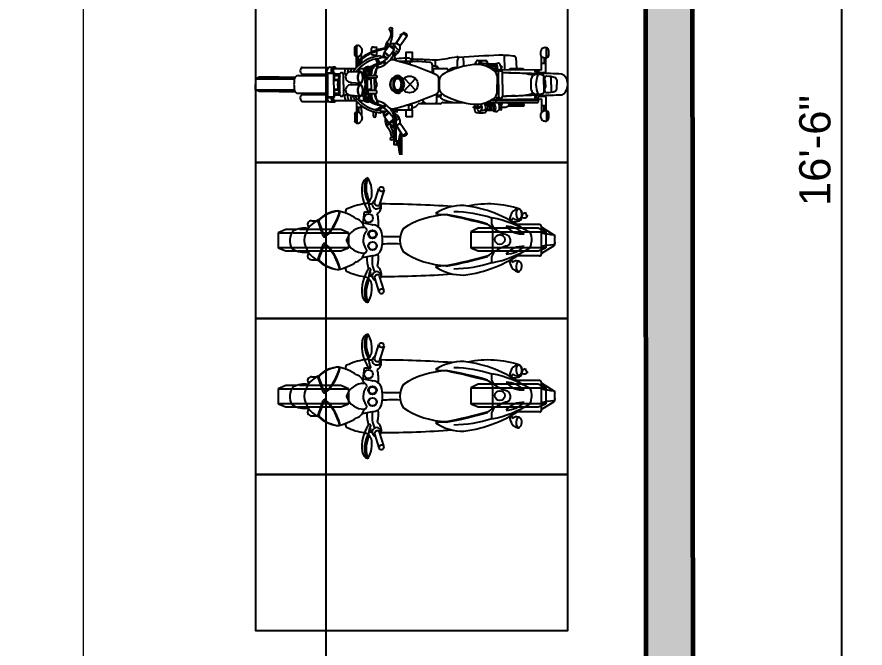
# Model space of a CAD drawing. Header units: feet. Extents: x 109753 to 150441, y 47761 to 75080.
# Drawn here: x 125950.9 to 126113.9, y 50925.2 to 51046.5 of the extents above; entities that cross this region are included whole.
import ezdxf

# ---------------------------------------------------------------- set-up
doc = ezdxf.new("R2010")
doc.units = ezdxf.units.FT
doc.header["$LTSCALE"] = 50
doc.header["$MEASUREMENT"] = 0
doc.header["$PDMODE"] = 3
doc.header["$PDSIZE"] = -10
doc.linetypes.add('ACAD_ISO04W100', pattern=[30, 24, -3, 0, -3])
doc.linetypes.add('CENTER', pattern=[2, 1.25, -0.25, 0.25, -0.25])
for name, color, linetype, lineweight in [('CENTRELINE', 146, 'CENTER', 18), ('DIMENSION', 5, 'Continuous', 15), ('WALL', 1, 'Continuous', 60)]:
    doc.layers.add(name, color=color, linetype=linetype, lineweight=lineweight)
doc.layers.add('HACTH', color=251, linetype='Continuous')
doc.styles.add('TIMES', font='arial.ttf')
doc.dimstyles.new("1-8'", dxfattribs={"dimtxt": 6, "dimasz": 3, "dimexe": 2, "dimexo": 1, "dimgap": 2, "dimtad": 1, "dimdec": 0, "dimzin": 3, "dimdsep": 46, "dimlunit": 4, "dimtxsty": 'TIMES', "dimblk": 'ARCHTICK', "dimcen": 8, "dimdle": 2, "dimclrt": 7, "dimadec": 0, "dimazin": 0, "dimtfac": 1, "dimtdec": 0, "dimtix": 1, "dimtmove": 0, "dimatfit": 3, "dimfxl": 2, "dimfxlon": 1, "dimarcsym": 0})

# ---------------------------------------------------------------- blocks, each defined once
blk = doc.blocks.new('_ArchTick')
at = {"color": 0, "linetype": 'ByBlock', "const_width": 0.15}
blk.add_lwpolyline([(-0.5, -0.5), (0.5, 0.5)], dxfattribs=at)
blk = doc.blocks.new('*D877')
at = {"layer": 'Defpoints', "color": 0, "transparency": 16777216}
for p in [(126019.33, 51128.91), (126019.33, 50912.79), (126127.33, 50912.79)]:
    blk.add_point(p, dxfattribs=at)
at = {"layer": 'DIMENSION', "color": 0, "lineweight": -2, "transparency": 16777216}
for p, q in [((126127.33, 51130.91), (126127.33, 50910.79)), ((126125.33, 51128.91), (126129.33, 51128.91)), ((126125.33, 50912.79), (126129.33, 50912.79))]:
    blk.add_line(p, q, dxfattribs=at)
at = {"layer": 'DIMENSION', "color": 0, "lineweight": -2, "transparency": 16777216, "xscale": 3, "yscale": 3, "zscale": 3}
for p, rotation in [((126127.33, 51128.91), 90), ((126127.33, 50912.79), 270)]:
    blk.add_blockref('_ArchTick', p, dxfattribs=dict(at, rotation=rotation))
at = {"layer": 'DIMENSION', "color": 7, "transparency": 16777216, "insert": (126122.26, 51020.85), "char_height": 6, "attachment_point": 5, "rotation": 90, "style": 'TIMES'}
blk.add_mtext('18\'-0"', dxfattribs=at)
blk = doc.blocks.new('*D888')
at = {"layer": 'Defpoints', "color": 0, "transparency": 16777216}
for p in [(126079.33, 51462.02), (126078.7, 50471.74), (126145.33, 50471.74)]:
    blk.add_point(p, dxfattribs=at)
at = {"layer": 'DIMENSION', "color": 0, "lineweight": -2, "transparency": 16777216}
for p, q in [((126145.33, 51464.02), (126145.33, 50469.74)), ((126143.33, 51462.02), (126147.33, 51462.02)), ((126143.33, 50471.74), (126147.33, 50471.74))]:
    blk.add_line(p, q, dxfattribs=at)
at = {"layer": 'DIMENSION', "color": 0, "lineweight": -2, "transparency": 16777216, "xscale": 3, "yscale": 3, "zscale": 3}
for p, rotation in [((126145.33, 51462.02), 90), ((126145.33, 50471.74), 270)]:
    blk.add_blockref('_ArchTick', p, dxfattribs=dict(at, rotation=rotation))
at = {"layer": 'DIMENSION', "color": 7, "transparency": 16777216, "insert": (126140.26, 50966.88), "char_height": 6, "attachment_point": 5, "rotation": 90, "style": 'TIMES'}
blk.add_mtext('82\'-6"', dxfattribs=at)
blk = doc.blocks.new('*D916')
at = {"layer": 'Defpoints', "color": 0, "transparency": 16777216}
for p in [(126019.33, 51119.91), (126019.33, 50921.79), (126109.33, 50921.79)]:
    blk.add_point(p, dxfattribs=at)
at = {"layer": 'DIMENSION', "color": 0, "lineweight": -2, "transparency": 16777216}
for p, q in [((126109.33, 51121.91), (126109.33, 50919.79)), ((126107.33, 51119.91), (126111.33, 51119.91)), ((126107.33, 50921.79), (126111.33, 50921.79))]:
    blk.add_line(p, q, dxfattribs=at)
at = {"layer": 'DIMENSION', "color": 0, "lineweight": -2, "transparency": 16777216, "xscale": 3, "yscale": 3, "zscale": 3}
for p, rotation in [((126109.33, 51119.91), 90), ((126109.33, 50921.79), 270)]:
    blk.add_blockref('_ArchTick', p, dxfattribs=dict(at, rotation=rotation))
at = {"layer": 'DIMENSION', "color": 7, "transparency": 16777216, "insert": (126104.26, 51020.85), "char_height": 6, "attachment_point": 5, "rotation": 90, "style": 'TIMES'}
blk.add_mtext('16\'-6"', dxfattribs=at)
blk = doc.blocks.new('A$Caedb40ad')
at = {"color": 0, "transparency": 33554623}
for p, q in [((27.05, 7.91), (28.27, 9.82)), ((28.65, 9.91), (28.99, 9.7)), ((27.77, 9.57), (28.04, 9.57)), ((27.8, 7.47), (29.08, 9.3)), ((19.05, 5.77), (19.05, 7.01)), ((19.37, 5.35), (19.37, 7.44)), ((19.45, 5.33), (19.45, 7.48)), ((19.53, 7.49), (19.66, 7.49)), ((20.5, 6.34), (20.5, 6.54)), ((22.23, 6.78), (22.23, 6.17)), ((22.65, 7.19), (23.15, 7.19)), ((23.29, 5.79), (23.29, 7.06)), ((24.71, 6.13), (25.53, 7.33)), ((25.36, 7.91), (26.59, 6.9)), ((25.73, 7.36), (26.59, 6.69)), ((25.97, 7.85), (26.94, 7.85)), ((26.27, 7.16), (26.49, 7.46)), ((27.08, 7.95), (27.8, 7.47)), ((55.89, 5.12), (55.89, 7.06)), ((19.42, 3.27), (19.42, 5.35)), ((19.8, 4.41), (19.8, 5.38)), ((20.34, 5.01), (20.34, 5.85)), ((22.23, 5.96), (22.23, 5.88)), ((24.69, 6.11), (25.61, 5.36)), ((24.76, 6.21), (25.7, 5.46)), ((26.25, 5.24), (26.38, 5.38)), ((38.96, 5.16), (38.99, 5.1)), ((47.74, 5.59), (47.84, 2.86)), ((50.04, 5.15), (50.14, 3.08)), ((54.94, 2.92), (54.94, 5.39)), ((55.46, 5.14), (55.46, 4.09)), ((55.8, 2.43), (55.8, 5.11)), ((8.99, 3.27), (14.07, 3.27)), ((14.24, 3.33), (14.94, 3.33)), ((19.42, 4.41), (19.9, 4.41)), ((20.18, 4.41), (20.34, 4.41)), ((20.34, 4.65), (20.34, 4.11)), ((34.82, 3.04), (34.82, 3.42)), ((42.66, 4.6), (44.22, 4.6)), ((47.13, 3.46), (47.29, 3.47)), ((47.36, 3.24), (47.35, 3.42)), ((54.94, 4.09), (55.8, 4.09)), ((8.17, 1.72), (13.74, 1.72)), ((9.05, 1.95), (13.74, 1.95)), ((9.15, 1.95), (9.15, 1.72)), ((9.78, 1.95), (9.78, 1.72)), ((13.71, -2.43), (13.74, 2.13)), ((13.86, 1.95), (13.83, -2.28)), ((13.87, 2.26), (15.04, 2.29)), ((14.86, 2.1), (13.99, 2.08)), ((14.99, 1.98), (15.05, -2.28)), ((15.08, 3.07), (19.24, 3.07)), ((15.33, 1.87), (15.17, 1.85)), ((15.18, 0.97), (15.18, 2.16)), ((15.18, 2.02), (16.23, 2.02)), ((15.18, 1.72), (16.12, 1.71)), ((16.23, -0.02), (16.23, 2.01)), ((16.92, -0.02), (16.92, 1.93)), ((18.44, 2.41), (20.11, 2.47)), ((19.8, 3.07), (20.86, 3.07)), ((20.5, 2.02), (20.83, 2.02)), ((21.2, 2.02), (21.3, 2.02)), ((22.25, 1.74), (22.25, 2.04)), ((22.89, 1.74), (22.89, 1.96)), ((33.99, 3.03), (36.65, 3.04)), ((34.21, 2.09), (34.22, 3.03)), ((36.93, 2.77), (36.94, 2.43)), ((45.5, 2.89), (54.8, 2.78)), ((46.41, 1.63), (46.41, 0.01)), ((46.7, 0.01), (46.7, 2.35)), ((46.98, 2.63), (47.16, 2.63)), ((47.16, 3.17), (47.31, 3.18)), ((47.44, 0.01), (47.44, 2.35)), ((48.71, 2.85), (48.93, 3.08)), ((48.93, 3.08), (51.28, 3.08)), ((51.28, 3.08), (51.64, 2.82)), ((53.72, 2.26), (53.89, 1.9)), ((53.79, 2.79), (54.25, 1.91)), ((54.27, 2.79), (54.68, 1.86)), ((54.49, 2.3), (55.67, 2.3)), ((0, 1.06), (5.03, 1.06)), ((4.53, 1.4), (7.6, 1.4)), ((5.03, 1.06), (7.48, 1.06)), ((15.02, 0.8), (15.11, 0.91)), ((15.02, 0.79), (15.85, 0.77)), ((15.22, 0.98), (15.89, 0.95)), ((18.39, 0.4), (20.14, 0.21)), ((22.25, 0.01), (22.25, 1.22)), ((22.25, 0.01), (22.25, -1.2)), ((22.89, 0.01), (22.89, 1.22)), ((22.89, 0.01), (22.89, -1.2)), ((28.56, 1.22), (30.71, -1.12)), ((28.56, -1.22), (30.71, 1.12)), ((46.41, -1.62), (46.41, 0.01)), ((46.7, 0.01), (46.7, -2.34)), ((47.44, 0.01), (47.44, -2.34)), ((55.41, 0.01), (55.41, 1.58)), ((55.41, 0.01), (55.41, -1.57)), ((55.72, 0.01), (55.72, 0.51)), ((55.72, 0.01), (55.72, -0.5)), ((56.83, 0.01), (56.83, 1.49)), ((56.83, 0.01), (56.83, -1.48)), ((57.87, 0.89), (57.87, 0.01)), ((57.87, -0.88), (57.87, 0.01)), ((0, -1.05), (5.03, -1.05)), ((0, -1.05), (0, -1.05)), ((4.53, -1.39), (7.6, -1.39)), ((5.03, -1.05), (7.48, -1.05)), ((15.03, -0.88), (15.88, -0.92)), ((15.03, -0.9), (15.11, -0.99)), ((15.18, -2.43), (15.18, -1.04)), ((15.21, -1.04), (15.91, -1.07)), ((16.23, -2.06), (16.23, -0.02)), ((16.92, -0.02), (16.92, -1.98)), ((18.44, -0.08), (20.11, -0.02)), ((8.17, -1.7), (13.72, -1.7)), ((9.05, -1.94), (13.71, -1.94)), ((9.15, -1.94), (9.15, -1.7)), ((9.78, -1.94), (9.78, -1.7)), ((15.05, -2.56), (13.84, -2.56)), ((13.96, -2.41), (14.92, -2.41)), ((15.08, -3.06), (19.24, -3.06)), ((15.17, -2), (16.23, -2)), ((15.19, -1.71), (16.1, -1.71)), ((18.39, -2.09), (20.14, -2.28)), ((19.8, -3.06), (20.86, -3.06)), ((21.2, -2), (21.3, -2)), ((22.25, -1.72), (22.25, -2.02)), ((22.89, -1.72), (22.89, -1.95)), ((34.75, -1.84), (34.75, -3.44)), ((34.75, -2.09), (35.58, -2.09)), ((34.75, -2.32), (35.54, -2.32)), ((45.26, -3.03), (54.38, -3.03)), ((45.5, -2.87), (54.8, -2.77)), ((46.98, -2.62), (47.16, -2.62)), ((53.72, -2.25), (53.89, -1.89)), ((53.79, -2.78), (54.25, -1.89)), ((54.27, -2.78), (54.68, -1.85)), ((54.34, -3.34), (54.41, -2.77)), ((54.49, -2.28), (55.67, -2.28)), ((54.94, -2.91), (54.94, -5.38)), ((55.8, -2.42), (55.8, -5.09)), ((8.99, -3.26), (14.07, -3.26)), ((14.24, -3.32), (14.94, -3.32)), ((19.42, -3.26), (19.42, -5.33)), ((19.42, -4.4), (20.03, -4.4)), ((19.8, -4.4), (19.8, -5.36)), ((20.03, -4.4), (20.34, -4.4)), ((20.34, -5.04), (20.34, -4.1)), ((27.18, -4.52), (27.18, -5.41)), ((27.18, -4.88), (29.74, -4.88)), ((29.99, -4.92), (29.99, -4.75)), ((31.46, -3.7), (35.38, -3.7)), ((34.64, -3.7), (34.7, -3.59)), ((35.74, -3.57), (35.78, -3.54)), ((35.95, -3.47), (40.04, -3.47)), ((44.35, -3.46), (54.2, -3.46)), ((46.61, -3.65), (47.38, -3.65)), ((46.79, -4.85), (47.15, -4.85)), ((46.86, -4.01), (47.15, -4.01)), ((46.89, -4.5), (46.89, -4.2)), ((47.29, -4.72), (47.29, -4.14)), ((48.56, -4.14), (51.47, -4.14)), ((48.63, -3.76), (51.47, -3.76)), ((51.61, -4.01), (51.61, -3.9)), ((54.94, -4.07), (55.8, -4.07)), ((55.46, -5.13), (55.46, -4.07)), ((19.05, -5.76), (19.05, -7)), ((19.37, -5.34), (19.37, -7.42)), ((19.45, -5.32), (19.45, -7.46)), ((20.34, -5), (20.34, -5.84)), ((20.5, -6.33), (20.5, -6.52)), ((24.69, -6.09), (25.61, -5.35)), ((24.71, -6.12), (25.53, -7.32)), ((24.76, -6.2), (25.7, -5.45)), ((26.25, -5.22), (26.38, -5.37)), ((26.64, -6.38), (26.64, -10.94)), ((26.64, -6.51), (27.02, -6.51)), ((26.78, -6.24), (26.88, -6.24)), ((27.02, -10.93), (27.02, -6.38)), ((55.89, -5.11), (55.89, -7.05)), ((19.53, -7.48), (19.66, -7.48)), ((24.89, -6.9), (24.89, -6.9)), ((25.36, -7.9), (26.72, -6.79)), ((25.73, -7.35), (26.59, -6.68)), ((25.97, -7.84), (26.64, -7.84)), ((25.98, -8.03), (26.64, -8.03)), ((26.27, -7.15), (26.64, -7.65)), ((26.64, -6.67), (27.02, -6.67)), ((26.64, -6.92), (27.02, -6.92)), ((27.02, -7.85), (28.27, -9.81)), ((27.08, -7.93), (27.8, -7.45)), ((27.8, -7.45), (29.08, -9.29)), ((26.01, -8.24), (26.64, -8.24)), ((27.74, -9.58), (27.74, -13.52)), ((27.77, -9.55), (28.04, -9.55)), ((28.07, -9.58), (28.07, -13.52)), ((28.65, -9.89), (28.99, -9.68))]:
    blk.add_line(p, q, dxfattribs=at)
for points in [[(28.96, 4.35), (28.96, 6.17), (30.1, 6.17), (30.1, 4.35)], [(28.96, -6.26), (28.96, -4.86), (30.1, -4.86), (30.1, -6.26)], [(29.48, -4.86), (29.48, -3.92), (30, -3.92), (30, -4.86)]]:
    blk.add_lwpolyline(points, close=True, dxfattribs=at)
for points in [[(15.36, 3.27, 0.162998), (15.2, 3.33, 0.174499), (15.05, 3.28, 0.112534), (14.93, 3.13, 0.071593), (14.85, 2.86, 0.056368), (14.83, 2.57, 0.056229), (14.88, 2.28, 0.071069)], [(43.64, 3.69, 0.056144), (43.56, 3.94, 0.085082), (43.45, 4.08, 0.153535), (43.32, 4.15, 0.197677), (43.21, 4.12, 0.1268), (43.12, 4.02, 0.072333), (43.04, 3.79, 0.051836)], [(28.21, 0.01, 0.074545), (28.13, 0.49, 0.085152), (27.94, 0.87, 0.106245), (27.63, 1.14, 0.128192), (27.3, 1.23, 0.128192), (26.97, 1.14, 0.106245), (26.67, 0.87, 0.085152), (26.47, 0.49, 0.074545), (26.4, 0.01, 0.074545)], [(26.4, 0.01, 0.074545), (26.47, -0.47, 0.085152), (26.67, -0.86, 0.106245), (26.97, -1.13, 0.128192), (27.3, -1.21, 0.128192), (27.63, -1.13, 0.106245), (27.94, -0.86, 0.085152), (28.13, -0.47, 0.074545), (28.21, 0.01, 0.074545)], [(28.06, 0.01, 0.070978), (28, 0.43, 0.082547), (27.84, 0.76, 0.106804), (27.58, 1, 0.13387), (27.31, 1.07, 0.13387), (27.04, 1, 0.106804), (26.78, 0.76, 0.082547), (26.62, 0.43, 0.070978), (26.56, 0.01, 0.070978)], [(26.56, 0.01, 0.070978), (26.62, -0.42, 0.082547), (26.78, -0.75, 0.106804), (27.04, -0.98, 0.13387), (27.31, -1.06, 0.13387), (27.58, -0.98, 0.106804), (27.84, -0.75, 0.082547), (28, -0.42, 0.070978), (28.06, 0.01, 0.070978)], [(14.83, -2.56, 0.04633), (14.84, -2.82, 0.054735), (14.89, -3.03, 0.075752), (14.99, -3.21, 0.115645), (15.1, -3.3, 0.152555), (15.23, -3.32, 0.131265), (15.36, -3.26, 0.08683)]]:
    blk.add_lwpolyline(points, format="xyb", dxfattribs=at)
for points in [[(20.14, 2.48, 0.18436), (19.96, 2.42, 0.102224), (19.77, 2.15, 0.061167), (19.65, 1.81, 0.04746), (19.61, 1.35, 0.04746), (19.65, 0.88, 0.061167), (19.77, 0.54, 0.102224), (19.96, 0.27, 0.18436), (20.14, 0.21, 0.18436), (20.31, 0.27, 0.102224), (20.51, 0.54, 0.061167), (20.62, 0.88, 0.04746), (20.67, 1.35, 0.04746), (20.62, 1.81, 0.061167), (20.51, 2.15, 0.102224), (20.31, 2.42, 0.18436)], [(20.13, 2.35, 0.18436), (19.97, 2.29, 0.102224), (19.8, 2.05, 0.061167), (19.7, 1.74, 0.04746), (19.66, 1.32, 0.04746), (19.7, 0.91, 0.061167), (19.8, 0.6, 0.102224), (19.97, 0.36, 0.18436), (20.13, 0.3, 0.18436), (20.29, 0.36, 0.102224), (20.47, 0.6, 0.061167), (20.57, 0.91, 0.04746), (20.61, 1.32, 0.04746), (20.57, 1.74, 0.061167), (20.47, 2.05, 0.102224), (20.29, 2.29, 0.18436)], [(21.81, 2.95, 0.137096), (21.72, 2.95, 0.107007), (21.63, 2.89, 0.081077), (21.56, 2.79, 0.06906), (21.52, 2.66, 0.06906), (21.51, 2.52, 0.081077), (21.54, 2.41, 0.107007), (21.61, 2.32, 0.137096), (21.69, 2.28, 0.137096), (21.77, 2.29, 0.107007), (21.87, 2.35, 0.081077), (21.94, 2.45, 0.06906), (21.98, 2.58, 0.06906), (21.98, 2.71, 0.081077), (21.95, 2.83, 0.107007), (21.89, 2.92, 0.137096)], [(21.57, 1.35), (21.57, 1.6, -0.414214), (21.71, 1.74), (23.16, 1.74, -0.414214), (23.29, 1.6), (23.29, 1.35, -0.414214), (23.16, 1.22), (21.71, 1.22, -0.414214)], [(20.14, 0, 0.18436), (19.96, -0.07, 0.102224), (19.77, -0.34, 0.061167), (19.65, -0.68, 0.04746), (19.61, -1.14, 0.04746), (19.65, -1.6, 0.061167), (19.77, -1.95, 0.102224), (19.96, -2.21, 0.18436), (20.14, -2.28, 0.18436), (20.31, -2.21, 0.102224), (20.51, -1.95, 0.061167), (20.62, -1.6, 0.04746), (20.67, -1.14, 0.04746), (20.62, -0.68, 0.061167), (20.51, -0.34, 0.102224), (20.31, -0.07, 0.18436)], [(20.13, -0.14, 0.18436), (19.97, -0.2, 0.102224), (19.8, -0.44, 0.061167), (19.7, -0.75, 0.04746), (19.66, -1.16, 0.04746), (19.7, -1.58, 0.061167), (19.8, -1.89, 0.102224), (19.97, -2.13, 0.18436), (20.13, -2.19, 0.18436), (20.29, -2.13, 0.102224), (20.47, -1.89, 0.061167), (20.57, -1.58, 0.04746), (20.61, -1.16, 0.04746), (20.57, -0.75, 0.061167), (20.47, -0.44, 0.102224), (20.29, -0.2, 0.18436)], [(21.57, -1.34), (21.57, -1.59, 0.414214), (21.71, -1.72), (23.16, -1.72, 0.414214), (23.29, -1.59), (23.29, -1.34, 0.414214), (23.16, -1.2), (21.71, -1.2, 0.414214)], [(21.81, -2.94, 0.137096), (21.89, -2.9, 0.107007), (21.95, -2.81, 0.081077), (21.98, -2.7, 0.06906), (21.98, -2.56, 0.06906), (21.94, -2.43, 0.081077), (21.87, -2.34, 0.107007), (21.77, -2.28, 0.137096), (21.69, -2.27, 0.137096), (21.61, -2.31, 0.107007), (21.54, -2.4, 0.081077), (21.51, -2.51, 0.06906), (21.52, -2.65, 0.06906), (21.56, -2.78, 0.081077), (21.63, -2.87, 0.107007), (21.72, -2.93, 0.137096)], [(26.5, -5.14), (26.5, -4.94, -0.414214), (26.58, -4.86), (26.92, -4.86, -0.414214), (27, -4.94), (27, -5.14, -0.414214), (26.92, -5.22), (26.58, -5.22, -0.414214)], [(41.9, -4.4), (41.9, -4.39, -0.414214), (42.04, -4.25), (43.01, -4.25, -0.414214), (43.15, -4.39), (43.15, -4.4, -0.414214), (43.01, -4.54), (42.04, -4.54, -0.414214)], [(26.56, -11.07), (26.56, -11.43, 0.414214), (26.69, -11.57), (27.04, -11.57, 0.414214), (27.17, -11.43), (27.17, -11.07, 0.414214), (27.04, -10.93), (26.69, -10.93, 0.414214)]]:
    blk.add_lwpolyline(points, format="xyb", close=True, dxfattribs=at)
for points in [[(4.53, 1.4), (0.73, 1.4), (0, 1.06), (0, 0)], [(4.53, -1.39), (0.73, -1.39), (0, -1.05), (0, 0)], [(0, -1.05), (0, -1.05)], [(0, -1.05), (0, -1.05)], [(0, -1.05), (0, -1.05)], [(0, -1.05), (0, -1.05)], [(0, -1.05), (0, -1.05)]]:
    blk.add_lwpolyline(points, dxfattribs=at)
for centre, radius in [((26.01, 10.65), 0.292), ((29.59, 0), 1.59), ((26.21, -10.44), 0.292)]:
    blk.add_circle(centre, radius, dxfattribs=at)
for centre, radius, start, end in [((24.92, 9.76), 1.13, 356.11, 34.5149), ((22.28, 9.85), 4.07, 335.521, 9.8102), ((28.01, 8.7), 1.13, 27.2359, 77.1495), ((28.51, 9.67), 0.277, 58.5909, 147.4396), ((28.45, 6.36), 3.61, 140.8329, 154.5058), ((24.26, 9.78), 1.8, 320.8329, 356.981), ((18.01, 8.23), 7.97, 354.2669, 359.4898), ((27.77, 9.59), 0.0277, 180, 270), ((28.04, 9.59), 0.0277, 270, 0), ((28.85, 9.46), 0.277, 325.2222, 58.5909), ((19.46, 7.01), 0.415, 122.478, 180), ((20.24, 5.79), 1.86, 116.5157, 122.478), ((19.53, 7.21), 0.277, 90, 116.5157), ((19.66, 7.21), 0.277, 60.4512, 90), ((18.43, 5.04), 2.78, 50.303, 60.4512), ((19.67, 6.54), 0.83, 0, 50.303), ((27.08, -4.87), 12.06, 98.2689, 120.2448), ((27.29, -4.98), 12.06, 99.8092, 120.2448), ((22.65, 6.78), 0.415, 90, 180), ((23.15, 7.06), 0.138, 0, 90), ((27.46, 6.73), 2.58, 177.6075, 186.9102), ((27.46, 6.73), 2.58, 153.8354, 174.1311), ((25.27, 7.8), 0.138, 50.7024, 153.8354), ((27.95, 7.84), 2.76, 178.4412, 196.5102), ((20.11, 10.44), 7.49, 314.6409, 330.4011), ((25.64, 7.25), 0.138, 52.2473, 145.519), ((26.59, 7.38), 0.129, 36.0442, 142.8763), ((26.51, 6.8), 0.129, 330.4011, 50.7024), ((31.32, 10.82), 5.72, 216.0442, 229.5793), ((25.86, 7.31), 1.95, 301.784, 4.5483), ((26.94, 7.98), 0.129, 270, 327.4396), ((25.02, 5), 2.53, 24.0671, 37.4396), ((56.41, 5.96), 1.66, 153.4421, 188.6553), ((55.42, 6.46), 0.553, 109.0176, 153.4421), ((55.9, 5.08), 2.01, 96.257, 109.0176), ((55.74, 6.53), 0.553, 10.9617, 96.257), ((52.87, 5.97), 3.48, 353.83, 10.9617), ((24.48, -1.39), 6.88, 94.4969, 146.3702), ((19.46, 5.77), 0.415, 180, 236.6758), ((19.77, 6.23), 0.966, 236.6758, 239.4499), ((24.69, -1.86), 6.94, 95.7787, 141.7622), ((19.56, 5.87), 0.553, 239.4499, 303.9196), ((22.58, 2.93), 3.06, 120.9152, 170.6258), ((22.79, 2.81), 3.06, 120.9152, 162.8364), ((18.67, 7.19), 2.14, 303.9196, 319.8337), ((19.67, 6.34), 0.83, 319.8337, 0), ((22.37, 5.88), 0.138, 180, 257.0419), ((23.15, 9.25), 3.6, 257.0419, 270.108), ((32.18, 7.93), 9.59, 193.685, 195.7923), ((28.42, 6.84), 5.51, 192.4698, 195.6556), ((32.18, 7.93), 9.59, 198.4449, 204.6334), ((23.15, 5.79), 0.138, 270.108, 0), ((27.61, 7.08), 4.67, 197.8118, 201.3124), ((22.3, 7.96), 4.19, 282.6448, 317.0359), ((28.42, 6.84), 5.51, 200.2574, 210.9013), ((27.61, 7.08), 4.67, 206.8349, 219.1999), ((22.19, 7.82), 4.82, 290.0845, 327.5257), ((23.95, 5.33), 0.138, 15.258, 94.4969), ((23.97, 5.19), 0.138, 275.7787, 5.1224), ((23.88, 7.03), 1.69, 276.8609, 298.2339), ((23.14, 5.11), 0.977, 5.1224, 15.258), ((24.14, -0.73), 5.89, 78.6059, 90.3415), ((25.16, 5.82), 0.553, 145.519, 220.1735), ((25.39, 6.01), 0.85, 220.1735, 272.0633), ((29.89, -17.91), 22.99, 91.3139, 100.0407), ((25.58, 5.75), 0.94, 358.7033, 35.0034), ((25.96, 5.74), 0.553, 319.1855, 358.7033), ((25.87, 7.14), 1.8, 287.813, 304.5915), ((25.84, 5.68), 1.05, 39.0272, 51.9723), ((25.84, 5.68), 1.05, 358.6792, 35.0264), ((20.45, 3.84), 6.49, 9.2486, 15.3175), ((29.38, 4.52), 0.553, 43.3243, 91.3139), ((71.66, 979.88), 975.85, 267.53895, 267.82594), ((28.49, 3.68), 1.78, 24.8614, 43.3243), ((-1332.38, 9237.47), 9333.43, 278.424024, 278.447196), ((38.72, 5.03), 0.277, 28.5514, 98.4472), ((42.24, 3.87), 3.53, 161.9884, 190.9532), ((39.15, 4.88), 0.277, 94.4358, 161.9884), ((55.46, -205.36), 211.15, 92.3656, 94.4358), ((22.72, 3.12), 17.32, 1.209, 6.9337), ((47.05, -14.15), 19.75, 81.9901, 90.8607), ((49.76, 5.14), 0.277, 2.8271, 81.9901), ((55.32, 5.8), 0.553, 188.6553, 237.2071), ((55.79, 6.53), 1.42, 237.2071, 269.1988), ((55.78, 5.66), 0.553, 269.1988, 353.83), ((8.99, 3), 0.277, 90, 141.0714), ((14.63, 2.57), 0.903, 129.1267, 201.768), ((14.24, 3.06), 0.277, 90, 129.1267), ((15.69, 2.59), 1.16, 139.9272, 195.4008), ((14.91, -6.34), 9.67, 88.4425, 89.8271), ((15.1, 3.05), 0.338, 2.8664, 39.6164), ((26.92, -4.97), 9.49, 113.6956, 133.005), ((26.85, -4.86), 9.49, 114.8801, 132.0607), ((21.36, 2.76), 0.584, 87.6878, 168.8293), ((21.8, 2.75), 0.658, 112.3341, 169.2834), ((21.56, 2.33), 1.03, 67.1567, 100.0783), ((24.37, 2.02), 2.11, 117.0473, 179.6062), ((23.61, 2.12), 1.8, 102.6448, 114.8801), ((24.56, 3.99), 1.46, 190.2344, 217.1371), ((24.77, 4.1), 1.46, 189.3206, 216.9338), ((22.37, 7.85), 4.19, 283.3715, 301.3249), ((23.78, 3.17), 0.83, 107.1265, 117.0473), ((24.09, 2.08), 1.24, 101.4778, 122.0873), ((29.28, 7.73), 5.85, 214.8443, 221.5826), ((29.49, 7.87), 5.85, 214.9067, 221.5218), ((26.08, 1.68), 3.05, 77.8302, 93.9159), ((13.18, -46.99), 53.39, 66.226, 75.3033), ((28.96, -45.58), 50.02, 84.8293, 91.5713), ((26.48, 3.97), 3.23, 356.6367, 8.2567), ((31.73, 4.32), 0.923, 359.0902, 32.2964), ((33.42, 3.69), 0.553, 2.4197, 84.8293), ((13.61, 2.85), 20.38, 358.1325, 2.4197), ((33.93, -0.34), 3.87, 76.3249, 89.1804), ((29.47, 3.72), 5.14, 357.1486, 11.3635), ((34.7, 6.39), 1.66, 267.8259, 278.424), ((34.71, 2.88), 0.553, 16.782, 76.3249), ((43.72, -12.44), 16.35, 96.0441, 117.4623), ((42.39, -1.77), 5.6, 55.7768, 94.0288), ((43.48, 3.69), 1.31, 142.4974, 174.0224), ((42.66, 4.32), 0.277, 90, 142.4974), ((44.57, 3.64), 1.72, 146.2979, 174.4306), ((45.15, 3.79), 1.9, 154.8594, 169.0097), ((45.19, 14.1), 10.13, 259.7205, 277.835), ((43.67, 3.96), 0.78, 18.3548, 54.9232), ((44.22, 4.32), 0.277, 41.095, 90), ((43.17, 3.08), 1.48, 11.0089, 38.6482), ((43.73, 3.9), 0.919, 5.4435, 41.095), ((43.51, 3.07), 1.48, 4.6068, 37.9011), ((43.88, 3.08), 1.48, 356.0108, 36.9065), ((44.22, 3.08), 1.48, 352.3592, 36.9849), ((44.54, 3.09), 1.48, 351.8913, 37.1496), ((44.6, 3), 1.74, 356.0657, 35.4453), ((43.92, 2.83), 2.62, 0.9619, 27.161), ((46.61, 3.79), 0.277, 52.0446, 97.835), ((46.16, 3.22), 1.01, 339.8112, 52.0446), ((47.29, 3.41), 0.0553, 4.3987, 94.6534), ((8.17, 1.02), 0.691, 90, 171.0166), ((9.42, 2.65), 0.834, 141.0714, 228.4269), ((9.05, 2.23), 0.277, 228.4269, 270), ((13.87, 2.13), 0.129, 91.2454, 179.6351), ((13.99, 1.95), 0.129, 91.5482, 179.618), ((14.87, 1.97), 0.129, 0.7742, 91.5482), ((15.99, 2.64), 1.09, 162.4663, 198.6092), ((15.08, 2.93), 0.138, 90, 162.4663), ((15.05, 2.16), 0.129, 0, 91.2454), ((15.26, 2.11), 0.255, 283.8649, 337.6772), ((22.58, -0.56), 6.86, 157.7855, 175.5512), ((22.72, -0.56), 6.86, 161.139, 175.5512), ((16.49, 1.93), 0.277, 98.3928, 157.7855), ((16.56, 1.51), 0.7, 78.207, 98.3928), ((16.64, 1.93), 0.277, 0, 78.207), ((16.57, -0.56), 2.64, 70.9427, 83.2667), ((18.25, 2.33), 1.16, 140.3451, 189.8858), ((18.3, 1.41), 1.01, 81.9071, 275.5234), ((19.58, 2.23), 1.91, 154.0504, 182.4153), ((19.46, 2.37), 1.2, 144.5037, 178.5752), ((21.1, 2.51), 1.25, 153.363, 182.1982), ((23.78, 2.61), 3.01, 174.9607, 183.2797), ((23.78, 2.61), 3.01, 186.3272, 199.1308), ((24.14, 2.61), 3.01, 174.9607, 177.8282), ((24.14, 2.61), 3.01, 181.0009, 199.1308), ((21.61, 2.75), 0.797, 237.6522, 307.5564), ((21.56, 2.33), 1.03, 55.1657, 58.4949), ((21.84, 2.45), 0.415, 307.5564, 351.4647), ((21.99, 2.95), 0.277, 5.5725, 55.1657), ((19.9, 2.74), 2.38, 351.4647, 5.5725), ((25.11, 1.78), 2.23, 152.2647, 175.3911), ((27.86, 1.56), 4.82, 162.8434, 177.8981), ((23.87, 2.43), 0.83, 122.0873, 152.2647), ((27.52, 0.01), 1.69, 96.0397, 263.9603), ((27.43, 1.14), 0.553, 53.3568, 98.3291), ((34.37, 1.12), 0.83, 3.1379, 66.226), ((34.5, 2.82), 0.774, 16.582, 16.782), ((36.95, 0.59), 1.66, 117.4623, 175.8623), ((36.66, 2.77), 0.277, 1.5482, 90.1731), ((38.44, 1.03), 2.2, 77.8259, 132.9545), ((44.27, 0.92), 2.32, 28.6986, 56.7887), ((47.18, -0.47), 3.1, 93.7127, 111.5258), ((45.58, 1.63), 0.83, 0, 28.6986), ((46.98, 2.35), 0.277, 90, 180), ((47.16, 2.35), 0.277, 0, 90), ((47.31, 3.24), 0.0553, 273.2245, 4.3987), ((64.77, 362.01), 360.07, 267.2401, 268.2527), ((64.77, 361.96), 360.07, 267.2401, 267.631), ((49.83, -11.72), 13.92, 75.2679, 89.7715), ((53.92, 0.93), 0.968, 93.6051, 172.3535), ((54.09, 2.44), 0.415, 172.5752, 205.641), ((54.4, 2.4), 0.73, 147.7086, 172.5752), ((54.1, -1.93), 3.84, 71.5083, 93.6051), ((61.03, -0.36), 7.16, 161.5361, 177.0433), ((46.92, -294.41), 296.64, 87.7087, 88.5244), ((54.8, 2.92), 0.138, 269.3643, 0), ((55.27, 1.58), 0.138, 0, 71.5083), ((55.67, 2.43), 0.138, 270, 0), ((58.75, 1.26), 0.735, 46.8256, 87.7087), ((57.64, 0.08), 2.36, 358.243, 46.8256), ((15.88, -0.19), 8.49, 171.0166, 178.6471), ((15.88, 0.21), 8.49, 181.3529, 188.9834), ((15.22, 0.85), 0.129, 87.5104, 149.0362), ((13.01, -0.06), 8.1, 0.4743, 11.9881), ((13.01, 0.07), 8.1, 348.0119, 359.5257), ((13.38, -0.06), 8.1, 0.4743, 11.9881), ((13.38, 0.07), 8.1, 348.0119, 359.5257), ((22.39, 2.83), 1.9, 237.8956, 265.8204), ((13.44, -0.06), 8.1, 0.4743, 8.7537), ((13.44, 0.07), 8.1, 351.2463, 359.5257), ((24.65, 1.16), 1.62, 178.1353, 208.6436), ((22.52, -0.05), 0.835, 3.7037, 31.4497), ((22.52, 0.06), 0.835, 328.5503, 356.2963), ((27.45, 0.01), 1.53, 96.8553, 263.1447), ((27.39, 0.84), 0.691, 45.2016, 99.5831), ((26.48, -0.12), 2.13, 3.5313, 53.3568), ((26.48, 0.14), 2.13, 306.6432, 356.4687), ((26.37, -0.18), 2.13, 4.9264, 45.2016), ((26.37, 0.19), 2.13, 314.7984, 355.0736), ((16.29, 0.12), 18.94, 359.6438, 3.1379), ((16.29, -0.11), 18.94, 356.8621, 0.3562), ((50.91, -0.42), 15.66, 175.8623, 178.4466), ((50.91, 0.43), 15.66, 181.5534, 184.1377), ((62.4, -0.2), 9.53, 172.3535, 178.7337), ((62.4, 0.22), 9.53, 181.2663, 187.6465), ((61.03, 0.38), 7.16, 182.9567, 198.4639), ((56.26, 1.13), 0.729, 174.8595, 213.0564), ((55.95, 1.16), 0.415, 89.7388, 174.8595), ((55.3, 0.51), 0.415, 0, 33.0564), ((55.92, -3.26), 4.83, 70.2249, 89.5812), ((57.46, 0.89), 0.415, 0, 76.3878), ((57.64, -0.07), 2.36, 313.1744, 1.757), ((8.17, -1.01), 0.691, 188.9834, 270), ((15.21, -0.91), 0.129, 220.6013, 267.7094), ((22.58, 0.51), 6.86, 184.4488, 202.2145), ((22.72, 0.51), 6.86, 184.4488, 198.861), ((18.3, -1.08), 1.01, 81.9071, 275.5234), ((23.78, -2.59), 3.01, 160.8692, 173.6728), ((24.14, -2.59), 3.01, 160.8692, 178.9991), ((22.39, -2.81), 1.9, 94.1796, 122.1044), ((24.65, -1.15), 1.62, 151.3564, 181.8647), ((27.39, -0.83), 0.691, 260.4169, 314.7984), ((27.43, -1.13), 0.553, 261.6709, 306.6432), ((34.37, -1.1), 0.83, 293.774, 356.8621), ((36.95, -0.58), 1.66, 184.1377, 242.5377), ((45.58, -1.62), 0.83, 331.3014, 0), ((53.92, -0.92), 0.968, 187.6465, 266.3949), ((55.27, -1.57), 0.138, 288.4917, 0), ((56.26, -1.12), 0.729, 146.9436, 185.1405), ((55.95, -1.15), 0.415, 185.1405, 270.2612), ((55.3, -0.5), 0.415, 326.9436, 0), ((55.92, 3.27), 4.83, 270.4188, 289.7751), ((57.46, -0.88), 0.415, 283.6122, 0), ((9.42, -2.64), 0.834, 131.5731, 218.9286), ((8.99, -2.99), 0.277, 218.9286, 270), ((9.05, -2.22), 0.277, 90, 131.5731), ((13.84, -2.43), 0.129, 179.6351, 270), ((14.63, -2.56), 0.903, 177.9696, 230.8733), ((13.96, -2.28), 0.129, 179.618, 270), ((15.69, -2.57), 1.16, 179.4662, 220.0728), ((15.99, -2.63), 1.09, 176.3282, 197.5337), ((14.92, -2.28), 0.129, 270, 0.7742), ((15.08, -2.92), 0.138, 197.5337, 270), ((15.05, -2.43), 0.129, 270, 0), ((15.1, -3.04), 0.338, 320.3836, 357.1336), ((16.49, -1.98), 0.277, 202.2145, 261.6072), ((16.56, -1.56), 0.7, 261.6072, 281.793), ((16.64, -1.98), 0.277, 281.793, 0), ((16.57, 0.51), 2.64, 276.7333, 294.8984), ((18.25, -2.32), 1.16, 170.1142, 219.6549), ((19.58, -2.22), 1.91, 177.5847, 205.9496), ((19.46, -2.36), 1.2, 167.1296, 215.4963), ((24.48, 1.4), 6.88, 210.661, 265.5031), ((24.69, 1.87), 6.94, 216.7554, 264.2213), ((21.1, -2.5), 1.25, 168.5129, 206.637), ((26.85, 4.87), 9.49, 227.3251, 245.1199), ((26.92, 4.98), 9.49, 226.995, 246.3044), ((23.78, -2.59), 3.01, 176.7203, 185.0393), ((21.36, -2.75), 0.584, 191.1707, 272.3122), ((24.14, -2.59), 3.01, 182.1718, 185.0393), ((21.8, -2.74), 0.658, 190.7166, 247.6659), ((21.61, -2.74), 0.797, 52.4436, 122.3478), ((21.84, -2.44), 0.415, 8.5353, 52.4436), ((21.56, -2.31), 1.03, 301.5051, 304.8343), ((21.99, -2.93), 0.277, 304.8343, 354.4275), ((24.37, -2.01), 2.11, 180.3938, 242.9527), ((19.9, -2.73), 2.38, 354.4275, 8.5353), ((25.11, -1.77), 2.23, 184.6089, 207.7353), ((27.86, -1.55), 4.82, 182.1019, 197.1566), ((24.56, -3.98), 1.46, 142.8629, 169.7656), ((23.87, -2.42), 0.83, 207.7353, 237.9127), ((24.77, -4.09), 1.46, 143.0662, 170.6794), ((24.09, -2.07), 1.24, 237.9127, 258.5222), ((13.18, 47), 53.39, 284.6967, 293.774), ((34.6, -1.26), 3.07, 213.3859, 232.4739), ((36.52, -2.38), 0.987, 140.0232, 181.4996), ((35.95, -2.4), 0.415, 181.4996, 246.6427), ((39.84, 6.6), 10.21, 246.6427, 260.5223), ((43.72, 12.45), 16.35, 242.5377, 263.9559), ((42.39, 1.78), 5.6, 265.9712, 304.2232), ((44.27, -0.91), 2.32, 303.2113, 331.3014), ((47.18, 0.48), 3.1, 248.4742, 266.2873), ((46.98, -2.34), 0.277, 180, 270), ((47.16, -2.34), 0.277, 270, 0), ((64.77, -362), 360.07, 91.7473, 92.7599), ((64.77, -361.95), 360.07, 92.369, 92.7599), ((49.83, 11.73), 13.92, 270.2285, 284.7321), ((54.09, -2.43), 0.415, 154.359, 187.4248), ((54.4, -2.39), 0.73, 187.4248, 212.2914), ((54.1, 1.94), 3.84, 266.3949, 288.4917), ((46.92, 294.42), 296.64, 271.4756, 272.3012), ((54.8, -2.91), 0.138, 0, 90.6357), ((55.67, -2.42), 0.138, 0, 90), ((58.75, -1.25), 0.735, 272.2913, 313.1744), ((14.24, -3.05), 0.277, 230.8733, 270), ((14.91, 6.35), 9.67, 270.1729, 271.5575), ((21.56, -2.31), 1.03, 259.9217, 292.8433), ((22.42, -1.57), 3.24, 275.9386, 304.5183), ((23.61, -2.11), 1.8, 245.1199, 257.3552), ((22.3, -7.95), 4.19, 42.9641, 77.3552), ((22.37, -7.84), 4.19, 58.6751, 76.6285), ((23.78, -3.15), 0.83, 242.9527, 252.8735), ((21.87, -0.78), 4.49, 291.2356, 306.3114), ((22.19, -7.81), 4.82, 32.4743, 69.9155), ((29.28, -7.71), 5.85, 138.4174, 145.1557), ((29.49, -7.86), 5.85, 138.4782, 145.0933), ((26.08, -1.67), 3.05, 266.0841, 282.1698), ((30.26, -4.75), 0.277, 104.9005, 180), ((29.67, -2.53), 2.02, 284.9005, 321.068), ((31.46, -3.97), 0.277, 90, 141.068), ((36.14, -7.48), 5.68, 132.3055, 138.2462), ((34.47, -3.44), 0.277, 328.0274, 0), ((35.38, -3.15), 0.553, 270, 309.5387), ((35.95, -3.75), 0.277, 90, 129.5387), ((46.03, -4.35), 3.98, 172.1779, 178.584), ((46.03, -4.35), 3.98, 182.7243, 189.9832), ((43.68, -4.44), 1.1, 185.0351, 211.1608), ((43.68, -4.44), 1.1, 144.2076, 169.9356), ((42.55, -4.46), 0.976, 326.657, 46.5737), ((36.03, 172.29), 176.09, 272.5486, 273.2315), ((43.16, -4.47), 1.12, 331.7508, 49.9014), ((43.51, -4.41), 1.17, 329.8767, 44.2278), ((43.92, -4.45), 1.17, 331.3167, 48.0597), ((44.27, -4.5), 1.17, 333.1337, 53.4177), ((44.68, -4.56), 1.17, 333.4944, 59.7642), ((44.98, -4.58), 1.17, 327.9971, 63.0183), ((46.15, -4.48), 0.741, 232.9585, 358.1191), ((46.16, -4.22), 0.736, 2.0694, 105.566), ((47.15, -4.14), 0.138, 0, 90), ((47.15, -4.72), 0.138, 270, 0), ((48.48, -4.36), 1.31, 136.8041, 165.0837), ((47.54, -2.21), 2.19, 263.4625, 302.081), ((47.42, -5.12), 1.82, 44.2115, 65.8484), ((48.62, -3.95), 0.138, 302.081, 44.2115), ((51.47, -3.9), 0.138, 0, 90), ((51.47, -4.01), 0.138, 270, 0), ((54.2, -3.32), 0.138, 270, 352.8434), ((19.46, -5.76), 0.415, 123.3242, 180), ((19.77, -6.22), 0.966, 120.5501, 123.3242), ((19.56, -5.86), 0.553, 56.0804, 120.5501), ((18.67, -7.17), 2.14, 40.1663, 56.0804), ((19.67, -6.33), 0.83, 0, 40.1663), ((26.28, -5.42), 3.69, 176.8662, 191.5327), ((22.8, -6.13), 0.138, 191.5327, 252.9735), ((22.86, -5.93), 0.347, 252.9735, 301.2477), ((22.97, -6.11), 0.138, 301.2477, 350.3235), ((18.14, -5.28), 5.04, 350.3235, 359.2011), ((23.95, -5.32), 0.138, 265.5031, 344.742), ((23.97, -5.17), 0.138, 354.8776, 84.2213), ((23.14, -5.1), 0.977, 344.742, 354.8776), ((23.88, -7.02), 1.69, 61.7661, 83.1391), ((24.14, 0.75), 5.89, 269.6585, 281.3941), ((25.16, -5.81), 0.553, 139.8265, 214.481), ((25.39, -6), 0.85, 87.9367, 139.8265), ((27.46, -6.71), 2.58, 173.0898, 184.0232), ((20.11, -10.43), 7.49, 29.246, 45.3591), ((25.58, -5.74), 0.94, 324.9966, 1.2967), ((25.96, -5.73), 0.553, 1.2967, 40.8145), ((25.87, -7.13), 1.8, 55.4085, 72.187), ((25.84, -5.67), 1.05, 308.0277, 320.9728), ((26.78, -6.38), 0.138, 90, 180), ((25.84, -5.67), 1.05, 324.9736, 1.3208), ((20.45, -3.82), 6.49, 344.6825, 345.8981), ((26.88, -6.38), 0.138, 0, 90), ((25.86, -7.3), 1.95, 355.4517, 58.216), ((25.02, -4.98), 2.53, 322.5604, 335.9329), ((31.32, -10.81), 5.72, 130.4207, 138.7386), ((42.52, -4.97), 0.415, 189.9832, 260.825), ((43.33, 0.09), 5.54, 260.825, 278.8122), ((42.98, -4.87), 0.277, 211.1608, 264.9489), ((43.01, -4.48), 0.661, 264.9489, 288.6948), ((44.25, -9.63), 4.63, 93.7618, 103.0406), ((43.14, -4.85), 0.277, 288.6948, 326.657), ((44.41, -16.47), 11.48, 83.5447, 92.3456), ((44.16, -5.25), 0.138, 278.8122, 353.7644), ((43.61, -5.19), 0.689, 353.7644, 15.854), ((56.41, -5.95), 1.66, 171.3447, 206.5579), ((55.32, -5.79), 0.553, 122.7929, 171.3447), ((55.79, -6.51), 1.42, 90.8012, 122.7929), ((55.78, -5.65), 0.553, 6.17, 90.8012), ((52.87, -5.96), 3.48, 349.0383, 6.17), ((19.46, -7), 0.415, 180, 237.522), ((20.24, -5.78), 1.86, 237.522, 243.4843), ((19.53, -7.2), 0.277, 243.4843, 270), ((19.66, -7.2), 0.277, 270, 299.5488), ((18.43, -5.02), 2.78, 299.5488, 309.697), ((19.67, -6.52), 0.83, 309.697, 0), ((27.46, -6.71), 2.58, 184.0479, 206.1646), ((25.27, -7.79), 0.138, 206.1646, 309.2976), ((27.95, -7.83), 2.76, 162.6819, 181.5588), ((28.45, -6.35), 3.61, 205.4942, 219.1671), ((25.64, -7.24), 0.138, 214.481, 307.7527), ((18.01, -8.22), 7.97, 0.5102, 5.7331), ((55.42, -6.45), 0.553, 206.5579, 250.9824), ((55.9, -5.07), 2.01, 250.9824, 263.743), ((55.74, -6.52), 0.553, 263.743, 349.0383), ((24.26, -9.77), 1.8, 3.019, 39.1671), ((22.94, -10), 3.56, 354.628, 31.3104), ((25.54, -9.93), 0.572, 332.827, 27.1079), ((34.04, -11.55), 6.58, 163.1793, 196.8207), ((27.77, -9.58), 0.0277, 90, 180), ((28.04, -9.58), 0.0277, 0, 90), ((28.01, -8.69), 1.13, 282.8505, 332.7641), ((28.85, -9.45), 0.277, 301.4091, 34.7778), ((26.91, -9.83), 1.11, 276.551, 302.6508), ((28.51, -9.66), 0.277, 212.5604, 301.4091), ((26.7, -12.66), 1.14, 47.9628, 73.0112)]:
    blk.add_arc(centre, radius, start, end, dxfattribs=at)
blk = doc.blocks.new('A$C3fdc10ae')
at = {"color": 0, "transparency": 33554623}
for p, q in [((-0.43, 6.36), (0.34, 8.73)), ((1.23, 8.53), (0.4, 5.92)), ((-0.79, 6.09), (-1.39, 6.09)), ((-2.34, 2.93), (-2.08, 4.82)), ((-2.08, 4.82), (-1.03, 4.82)), ((-11.01, 3.3), (-10.09, 3.3)), ((-0.79, 2.62), (-2.51, 2.96)), ((-15.37, 1.84), (-16.66, 1.23)), ((-13.47, 1.84), (-15.37, 1.84)), ((-6.09, 1.84), (-13.04, 1.84)), ((-4.8, 1.23), (-6.09, 1.84)), ((17.12, 2.02), (15.83, 1.41)), ((27.21, 2.02), (17.12, 2.02)), ((19.56, -1.79), (19.57, 1.7)), ((27.47, 2.65), (23.75, 2.65)), ((28.5, 1.41), (27.21, 2.02)), ((27.73, 2.39), (27.71, -2.49)), ((27.73, 2.25), (29.88, 0.93)), ((-16.66, 1.23), (-14.35, 1.23)), ((-16.66, 1.23), (-16.66, -0.32)), ((-14.15, 1.23), (-4.8, 1.23)), ((-4.8, 1.23), (-4.8, -1.26)), ((15.83, 1.41), (28.5, 1.41)), ((15.83, 1.41), (15.83, -0.32)), ((28.5, 1.41), (28.5, -1.26)), ((-16.66, -0.32), (-16.66, -1.26)), ((-16.66, -1.26), (-15.37, -1.78)), ((-14.41, -1.26), (-16.66, -1.26)), ((-4.8, -1.26), (-14.18, -1.26)), ((-6.09, -1.78), (-4.8, -1.26)), ((15.83, -0.32), (15.83, -1.26)), ((15.83, -1.26), (17.12, -1.78)), ((28.5, -1.26), (15.83, -1.26)), ((27.21, -1.78), (28.5, -1.26)), ((27.73, -2.26), (29.88, -0.93)), ((-15.37, -1.78), (-13.63, -1.78)), ((-13.35, -1.78), (-6.09, -1.78)), ((-0.79, -2.62), (-2.51, -2.96)), ((17.12, -1.78), (27.21, -1.78)), ((27.47, -2.65), (23.75, -2.65)), ((-11.01, -3.31), (-10.09, -3.31)), ((-0.84, -6.09), (-1.35, -6.09)), ((-0.43, -6.36), (0.33, -8.73)), ((1.22, -8.54), (0.43, -6.04))]:
    blk.add_line(p, q, dxfattribs=at)
for centre, radius in [((-1.41, 3.74), 0.747), ((-0.73, 1.01), 0.716), ((-0.73, 1.01), 0.599), ((20.75, 0.12), 0.825), ((-0.74, -0.96), 0.716), ((-0.74, -0.96), 0.675)]:
    blk.add_circle(centre, radius, dxfattribs=at)
for centre, radius, start, end in [((-1.13, 9.24), 1.34, 107.8335, 175.6324), ((2.45, 8.77), 4.55, 158.8651, 211.3589), ((3.27, 8.91), 5.09, 160.9801, 201.4553), ((-5.08, 8.17), 4.25, 345.0707, 33.577), ((3.56, 8.41), 6.1, 171.249, 216.047), ((0.75, 8.53), 0.468, 3.4263, 155.4523), ((0.79, 8.73), 0.463, 180.3627, 338.5159), ((-0.78, -3.73), 9.95, 97.6118, 115.8072), ((-1.83, 6.97), 0.715, 262.7263, 354.5091), ((-1.23, 7.14), 0.258, 201.4553, 345.0707), ((5.7, 7.4), 7.21, 187.9774, 200.987), ((-0.05, 6.04), 0.741, 111.1989, 34.221), ((0.12, 6.41), 0.559, 183.9533, 299.7039), ((-0.87, 5.76), 1.62, 305.3616, 27.4554), ((0.21, -167.99), 174.12, 85.9032, 89.832), ((14.46, -2.37), 8.25, 88.4912, 123.5263), ((12.19, -15.15), 21.17, 53.9224, 83.2556), ((18.77, -10.66), 16.79, 71.3807, 101.6721), ((-5.92, -0.76), 5.77, 97.1186, 134.326), ((-5.83, -0.79), 5.77, 96.9885, 132.1034), ((-14.27, 6.74), 8.29, 312.5518, 345.211), ((-14.36, 6.77), 8.29, 314.4854, 346.5575), ((-8.4, -3.71), 8.86, 55.7911, 78.5291), ((-6.5, 4.68), 0.258, 345.211, 96.9885), ((-4.88, 4.86), 0.439, 121.7968, 225.6597), ((-5.26, 2.95), 5.53, 352.91, 15.5805), ((11.24, 10.05), 5.7, 256.3855, 274.7303), ((0.33, -59.81), 65.18, 73.6347, 79.9361), ((12.72, -16.7), 21.51, 71.8914, 89.3263), ((24.06, 3.81), 1.53, 99.471, 168.2711), ((24.94, 4.42), 1.46, 149.7731, 213.3298), ((23.9, 5.03), 0.258, 53.1193, 149.7731), ((23.85, 5.06), 0.258, 57.1244, 99.471), ((23.41, 4.38), 1.07, 309.9836, 57.1244), ((23.35, 4.32), 1.22, 336.5511, 49.8905), ((24.69, 4.94), 0.4, 243.2149, 333.2149), ((26.11, 4.92), 1.07, 188.5868, 234.984), ((-8.19, -0.35), 4.13, 115.4282, 174.7569), ((-11.05, 2.66), 0.64, 86.6493, 230.6142), ((-58.28, -15.06), 51.67, 17.8076, 20.8767), ((-9.53, 3.3), 0.258, 132.1034, 200.7141), ((-58.1, -15.06), 51.67, 18.0585, 20.7141), ((-4.13, 1.66), 2.08, 13.7539, 70.0431), ((12.11, -9.54), 13.82, 91.5863, 123.5656), ((-12.98, -114.9), 121.71, 74.9564, 78.2885), ((21.15, 3.21), 1.83, 161.3065, 225.0385), ((15.94, -14.48), 18.61, 57.6407, 79.2365), ((23.83, 3.53), 1.41, 154.1888, 186.0796), ((23.22, 3.29), 0.497, 121.5068, 188.4594), ((22.97, 6.05), 2.96, 268.435, 287.2716), ((23.6, 4.44), 0.974, 228.7623, 287.0482), ((23.93, 3.76), 0.258, 213.3298, 309.9836), ((23.76, 3.98), 0.766, 276.882, 350.1804), ((24.81, 4.79), 1.01, 250.1626, 312.6324), ((-12.23, -0.06), 2.49, 138.1825, 213.8089), ((-12.17, -2.25), 4.29, 82.37, 116.5546), ((-2.27, -0.81), 2.97, 87.4836, 162.6714), ((0, 0), 2.32, 140.1157, 218.081), ((-2.14, 1.73), 0.432, 326.8206, 89.341), ((-0.74, 2.87), 0.258, 258.8259, 268.1063), ((-0.8, 0.93), 1.68, 24.5908, 88.1063), ((-5.79, 0), 6.72, 345.9193, 14.0669), ((7.48, 0), 3.6, 146.6869, 213.5011), ((18.2, 1.21), 1.49, 20.9413, 74.0714), ((24.33, 8.75), 8.17, 236.8388, 253.4741), ((24.52, 4.52), 3.46, 218.7688, 275.8684), ((21.55, -2.57), 4.94, 47.7607, 86.8764), ((27.47, 2.39), 0.258, 359.78, 90), ((-12.04, 0), 0.258, 174.7569, 185.2431), ((-8.84, 0.82), 0.258, 197.8076, 312.5518), ((-8.73, 1.03), 0.258, 198.0585, 314.4854), ((-4.86, 0), 0.258, 162.6714, 197.3286), ((2.76, 25.79), 25.18, 265.7656, 272.6747), ((21.5, -0.01), 1.06, 299.8517, 61.5602), ((22.96, 0.05), 3.18, 335.6159, 21.8623), ((34.53, 38.51), 37.88, 259.643, 262.8628), ((29.79, 0.66), 0.258, 342.0292, 82.8628), ((31.7, 0.05), 1.74, 162.0292, 195.4995), ((-8.19, 0.35), 4.13, 185.2431, 244.5718), ((-58.28, 15.06), 51.67, 339.1233, 342.1924), ((-58.1, 15.06), 51.67, 339.2859, 341.9415), ((-8.84, -0.82), 0.258, 47.4482, 162.1924), ((-8.73, -1.04), 0.258, 45.5146, 161.9415), ((-14.27, -6.74), 8.29, 14.789, 47.4482), ((-14.36, -6.77), 8.29, 12.9439, 45.5146), ((-2.27, 0.81), 2.97, 197.3286, 272.5164), ((2.76, -25.79), 25.18, 87.3269, 94.2348), ((15.94, 14.48), 18.61, 280.7635, 302.3593), ((24.33, -8.76), 8.17, 106.5259, 123.1612), ((24.52, -4.52), 3.46, 84.1316, 141.2312), ((21.55, 2.57), 4.94, 273.1236, 312.2393), ((34.24, -38.37), 37.88, 96.7282, 99.917), ((29.77, -0.49), 0.258, 276.7282, 15.4995), ((29.75, -0.66), 0.302, 296.4179, 14.1127), ((31.7, -0.05), 1.74, 196.1487, 197.9708), ((-14.08, -1.3), 0.258, 213.8089, 241.7204), ((-12.17, 2.25), 4.29, 241.7204, 277.63), ((-11.05, -2.66), 0.64, 129.3858, 273.3507), ((-4.13, -1.67), 2.08, 289.9569, 346.2461), ((-2.14, -1.73), 0.432, 270.659, 41.2633), ((-1.62, -1.27), 0.258, 218.081, 221.2633), ((5.43, -2.86), 7.14, 179.6103, 196.4293), ((3.47, -3.47), 4.29, 168.536, 206.1876), ((-0.74, -2.88), 0.258, 91.8937, 101.1741), ((-0.8, -0.94), 1.68, 271.8937, 335.4092), ((-5.26, -2.95), 5.53, 346.2044, 7.09), ((12.11, 9.54), 13.82, 236.4344, 268.4137), ((0.33, 59.81), 65.18, 280.0639, 286.3653), ((-12.98, 114.9), 121.71, 281.7115, 285.0436), ((12.19, 15.15), 21.17, 276.7444, 306.0776), ((18.2, -1.21), 1.49, 285.9286, 339.0587), ((21.15, -3.21), 1.83, 134.9615, 198.6935), ((27.47, -2.4), 0.258, 270, 0.22), ((-5.92, 0.76), 5.77, 225.674, 262.8814), ((-9.53, -3.31), 0.258, 159.2859, 227.8966), ((-5.83, 0.79), 5.77, 227.8966, 263.0115), ((-8.4, 3.71), 8.86, 281.4709, 304.2089), ((0.36, -4.33), 0.258, 166.2044, 230.5283), ((12.72, 16.7), 21.51, 270.6737, 288.1086), ((23.83, -3.53), 1.41, 173.9204, 205.8112), ((24.06, -3.81), 1.53, 191.7289, 260.529), ((23.22, -3.29), 0.497, 171.5406, 238.4932), ((23.6, -4.45), 0.974, 72.9518, 131.2377), ((24.94, -4.43), 1.46, 146.6702, 210.2269), ((23.93, -3.77), 0.258, 50.0164, 146.6702), ((23.41, -4.39), 1.07, 302.8756, 50.0164), ((-6.5, -4.69), 0.258, 263.0115, 14.789), ((-4.88, -4.86), 0.439, 122.1668, 238.2032), ((-0.78, 3.72), 9.95, 244.1928, 262.3882), ((3.56, -8.41), 6.1, 144.5482, 188.751), ((5.7, -7.41), 7.21, 159.4494, 172.0226), ((-1.23, -4.96), 0.199, 25.8851, 151.8234), ((5.47, -2.71), 7.16, 201.2933, 209.2826), ((-0.04, -6.04), 0.743, 325.93, 248.3295), ((-0.88, -5.76), 1.63, 332.849, 48.8486), ((0.21, 167.99), 174.12, 270.168, 274.0968), ((11.24, -10.05), 5.7, 85.2697, 103.6145), ((14.46, 2.37), 8.25, 236.4737, 271.5088), ((23.9, -5.03), 0.258, 210.2269, 306.8807), ((23.85, -5.07), 0.258, 260.529, 302.8756), ((2.45, -8.77), 4.55, 148.6411, 201.1349), ((-1.94, -7.11), 0.847, 13.8012, 88.4843), ((3.27, -8.91), 5.09, 158.5447, 199.0199), ((-5.08, -8.17), 4.25, 326.423, 14.9293), ((-1.23, -7.14), 0.258, 14.9293, 158.5447), ((0.12, -6.4), 0.557, 77.788, 175.493), ((0.18, -6.11), 0.258, 16.6095, 77.8213), ((0.79, -8.73), 0.463, 21.4841, 179.6373), ((0.75, -8.53), 0.468, 204.5477, 356.5737), ((-1.13, -9.24), 1.34, 184.3676, 252.1665)]:
    blk.add_arc(centre, radius, start, end, dxfattribs=at)

msp = doc.modelspace()

# ---------------------------------------------------------------- hatches: boundary and pattern name
at = {"layer": 'HACTH', "true_color": 0x000000, "transparency": 33554623}
h = msp.add_hatch(dxfattribs=at)
h.set_pattern_fill('AR-CONC', color=18)
h.set_pattern_definition([(50, (0, 0), (7.17260183, -0.62752135), [0.75, -8.25]), (355, (0, 0), (-1.38751334, 7.52192134), [0.6, -6.6]), (100.4514445, (0.598, -0.052), (5.78508847, 6.8943999), [0.63740192, -7.01142112]), (46.1842, (0, 2), (10.6724133, -1.6551928), [1.125, -12.375]), (96.6356355, (0.889, 1.862), (9.34661946, 9.741186), [0.9561034, -10.5171376]), (351.184164, (0, 2), (9.34661945, 9.741186), [0.9, -9.9]), (21, (1, 1.5), (5.96907052, -4.0261889), [0.75, -8.25]), (326, (1, 1.5), (2.4331533, 7.25150045), [0.6, -6.6]), (71.451445, (1.4974, 1.1645), (8.40222377, 3.22531153), [0.6374019, -7.01142112]), (37.5, (0, 0), (0.121598553, 3.32893854), [0, -6.52, 0, -6.7, 0, -6.625]), (7.5, (0, 0), (2.63069537, 3.94411712), [0, -3.82, 0, -6.37, 0, -2.525]), (327.5, (-2.23, 0), (5.33822436, -0.225548717), [0, -2.5, 0, -7.8, 0, -10.35]), (317.5, (-3.23, 0), (5.8318617, 1.00104982), [0, -3.25, 0, -5.18, 0, -7.35])])
h.paths.add_polyline_path([(125266.33, 50696.67), (125043.98, 50696.67), (125062.62, 50813.31), (125160.47, 51341.47), (125190.88, 51477.53), (126070.4, 51453.27), (126071.53, 51323.64), (126072.01, 50646.41), (126069.38, 50575.32), (126069.67, 50480.71), (126019.33, 50480.55), (126019.33, 50471.55), (126078.7, 50471.74), (126078.38, 50575.17), (126081.01, 50646.25), (126080.53, 51323.68), (126079.33, 51462.02), (125183.71, 51486.73), (125151.65, 51343.27), (125053.75, 50814.84), (125033.43, 50687.67), (125266.33, 50687.67)])

# ---------------------------------------------------------------- linework, layer by layer
at = {"linetype": 'ACAD_ISO04W100', "ltscale": 3}
msp.add_line((126010.33, 50387.72), (126010.33, 51137.91), dxfattribs=at)
at = {"transparency": 33554559}
for points in [[(125996.76, 51048.57), (125996.76, 51018.57), (126056.76, 51018.57), (126056.76, 51048.57)], [(125996.76, 51018.57), (125996.76, 50988.57), (126056.76, 50988.57), (126056.76, 51018.57)], [(125996.76, 50988.57), (125996.76, 50958.57), (126056.76, 50958.57), (126056.76, 50988.57)], [(125996.76, 50958.57), (125996.76, 50928.57), (126056.76, 50928.57), (126056.76, 50958.57)]]:
    msp.add_lwpolyline(points, close=True, dxfattribs=at)
at = {"layer": 'CENTRELINE', "ltscale": 35}
msp.add_line((125963.67, 51544.2), (125963.67, 50760.73), dxfattribs=at)
at = {"layer": 'Defpoints'}
msp.add_lwpolyline([(125004.06, 51492.66), (126109.33, 51492.66), (126109.33, 50441.72), (125004.06, 50441.72)], close=True, dxfattribs=at)
msp.add_lwpolyline([(125278.33, 50471.55), (126078.7, 50471.74), (126079.7, 50610.71), (126081.01, 50646.25), (126080.77, 50984.97), (126080.53, 51323.68), (126079.33, 51462.02), (126010.33, 51463.93), (125963.67, 51465.22), (125803.25, 51469.64), (125539.33, 51476.92), (125287.33, 51484.21), (125183.71, 51486.73), (125162.77, 51393.02), (125151.65, 51343.27), (125111.94, 51128.91), (125071.9, 50912.79), (125053.75, 50814.84), (125033.43, 50687.67), (125278.33, 50687.67), (125278.33, 50471.55)], dxfattribs=at)
at = {"layer": 'WALL'}
for points in [[(126019.33, 50471.55), (126078.7, 50471.74), (126078.38, 50575.17), (126081.01, 50646.25), (126080.53, 51323.68), (126079.33, 51462.02), (125183.71, 51486.73), (125151.65, 51343.27), (125053.75, 50814.84), (125033.43, 50687.67), (125278.33, 50687.67)], [(126019.3, 50480.55), (126069.67, 50480.71), (126069.38, 50575.32), (126072.01, 50646.41), (126071.53, 51323.64), (126070.4, 51453.27), (125190.88, 51477.53), (125160.47, 51341.47), (125062.62, 50813.31), (125043.98, 50696.67)]]:
    msp.add_lwpolyline(points, dxfattribs=at)

# ---------------------------------------------------------------- block references
msp.add_blockref('A$Caedb40ad', (125996.76, 51033.57))
at = {"xscale": 1.138255642331752, "yscale": 1.138255642331752, "zscale": 1.138255642331752}
for p in [(126020.08, 51003.61), (126020.08, 50973.61)]:
    msp.add_blockref('A$C3fdc10ae', p, dxfattribs=at)

# ---------------------------------------------------------------- dimensions: what is measured, and where the dimension line sits
at = {"layer": 'DIMENSION'}
for base, p1, p2, picture, middle in [((126145.33, 50471.74), (126079.33, 51462.02), (126078.7, 50471.74), '*D888', (126140.26, 50966.88)), ((126127.33, 50912.79), (126019.33, 51128.91), (126019.33, 50912.79), '*D877', (126122.26, 51020.85)), ((126109.33, 50921.79), (126019.33, 51119.91), (126019.33, 50921.79), '*D916', (126104.26, 51020.85))]:
    dim = msp.add_linear_dim(base=base, p1=p1, p2=p2, angle=90, dimstyle="1-8'", dxfattribs=at)
    dim.commit()
    dim.dimension.update_dxf_attribs({"geometry": picture, "text_midpoint": middle})

doc.saveas('drawing.dxf')
